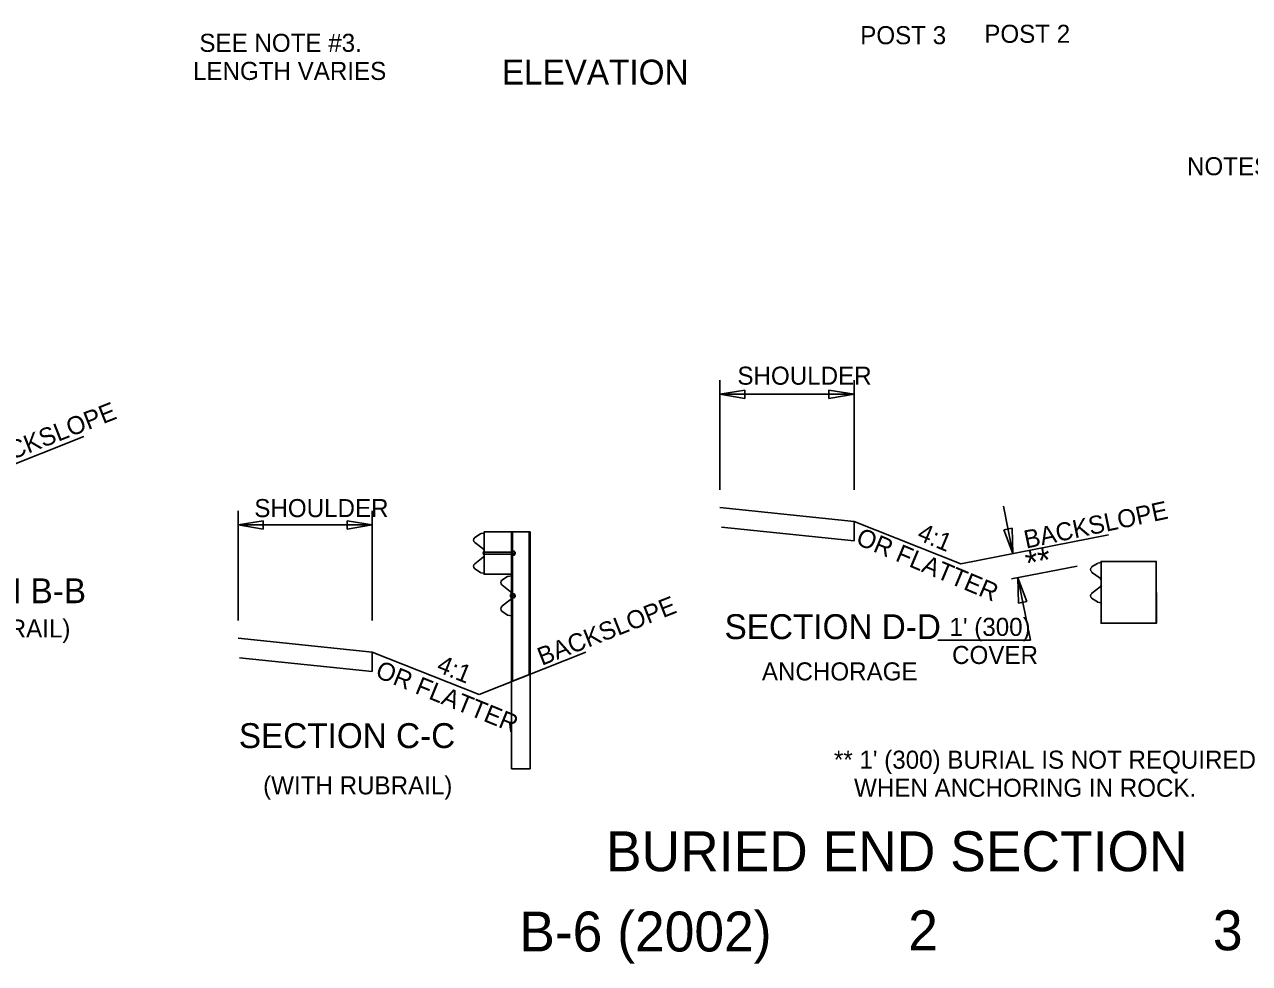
# Model space of a CAD drawing. Extents: x 1.1 to 16.8, y 0.2 to 10.3.
# Drawn here: x 5.31 to 11.41, y 0.56 to 5.24 of the extents above; entities that cross this region are included whole.
import ezdxf

# ---------------------------------------------------------------- set-up
doc = ezdxf.new("R2010")
doc.units = 0
for name, color, linetype in [('SD_P_Dimension Lines', 7, 'Continuous'), ('SD_P_Dimension Text', 7, 'Continuous'), ('SD_P_Frame', 7, 'Continuous'), ('SD_P_Prop Hidden Lines', 7, 'Continuous'), ('SD_P_Prop Object Lines', 7, 'Continuous'), ('SD_P_Shading', 7, 'Continuous'), ('SD_P_Subtitles', 7, 'Continuous'), ('SD_X_Exist Object Lines', 7, 'Continuous')]:
    doc.layers.add(name, color=color, linetype=linetype)

msp = doc.modelspace()

# ---------------------------------------------------------------- linework, layer by layer
at = {"layer": 'SD_P_Dimension Lines'}
for p, q in [((8.773, 2.924), (8.773, 3.47)), ((8.898, 3.421), (8.773, 3.4)), ((8.898, 3.379), (8.898, 3.421)), ((9.442, 3.4), (9.317, 3.421)), ((9.317, 3.421), (9.317, 3.379)), ((9.442, 2.924), (9.442, 3.47)), ((8.773, 3.4), (9.442, 3.4)), ((8.773, 3.4), (8.898, 3.379)), ((9.317, 3.379), (9.442, 3.4)), ((6.373, 2.273), (6.373, 2.819)), ((7.042, 2.273), (7.042, 2.819)), ((10.187, 2.842), (10.234, 2.606)), ((6.498, 2.77), (6.373, 2.749)), ((6.373, 2.749), (7.042, 2.749)), ((6.373, 2.749), (6.498, 2.728)), ((6.498, 2.728), (6.498, 2.77)), ((7.042, 2.749), (6.917, 2.77)), ((6.917, 2.77), (6.917, 2.728)), ((6.917, 2.728), (7.042, 2.749)), ((10.23, 2.733), (10.189, 2.725)), ((10.189, 2.725), (10.234, 2.606)), ((10.234, 2.606), (10.23, 2.733)), ((10.554, 2.544), (10.227, 2.48)), ((10.258, 2.486), (10.321, 2.174)), ((10.303, 2.368), (10.258, 2.486)), ((10.258, 2.486), (10.262, 2.359)), ((10.262, 2.359), (10.303, 2.368)), ((10.321, 2.174), (9.86, 2.174))]:
    msp.add_line(p, q, dxfattribs=at)
at = {"layer": 'SD_P_Prop Hidden Lines'}
for p, q in [((7.735, 2.503), (7.735, 2.714)), ((7.741, 2.614), (7.599, 2.614)), ((7.741, 2.603), (7.599, 2.603)), ((10.673, 2.356), (10.673, 2.567)), ((10.673, 2.567), (10.948, 2.567)), ((10.948, 2.567), (10.948, 2.259)), ((10.655, 2.557), (10.626, 2.54)), ((10.668, 2.483), (10.626, 2.514)), ((10.673, 2.561), (10.657, 2.559)), ((10.673, 2.472), (10.673, 2.46)), ((10.673, 2.452), (10.673, 2.46)), ((10.668, 2.441), (10.626, 2.408)), ((10.655, 2.365), (10.626, 2.384)), ((10.673, 2.361), (10.657, 2.364)), ((10.673, 2.259), (10.673, 2.356)), ((10.673, 2.259), (10.948, 2.259)), ((7.735, 1.968), (7.735, 1.533)), ((7.829, 2.005), (7.829, 1.533)), ((7.829, 1.533), (7.735, 1.533))]:
    msp.add_line(p, q, dxfattribs=at)
for centre, radius, start, end in [((10.6365, 2.527), 0.0156, 130.22904, 180.84667), ((10.6365, 2.5265), 0.0156, 179.15333, 229.77096), ((10.6582, 2.471), 0.0153, 0, 53.55342), ((10.6582, 2.4516), 0.0153, 306.44658, 0), ((10.6365, 2.3961), 0.0156, 130.22904, 180.84667), ((10.6365, 2.3957), 0.0156, 179.15333, 229.77096)]:
    msp.add_arc(centre, radius, start, end, dxfattribs=at)
at = {"layer": 'SD_P_Prop Object Lines'}
for p, q in [((5.605, 3.19), (5.073, 2.979)), ((8.773, 2.836), (9.442, 2.766)), ((9.442, 2.766), (9.442, 2.669)), ((9.442, 2.766), (9.974, 2.555)), ((7.581, 2.704), (7.552, 2.687)), ((7.599, 2.708), (7.583, 2.706)), ((7.599, 2.503), (7.599, 2.714)), ((7.741, 2.503), (7.741, 2.714)), ((8.781, 2.738), (9.442, 2.669)), ((10.71, 2.699), (9.974, 2.555)), ((7.594, 2.63), (7.552, 2.661)), ((7.594, 2.588), (7.552, 2.555)), ((7.599, 2.619), (7.599, 2.607)), ((7.599, 2.599), (7.599, 2.607)), ((7.581, 2.512), (7.552, 2.531)), ((7.599, 2.508), (7.583, 2.511)), ((7.715, 2.492), (7.688, 2.474)), ((7.729, 2.418), (7.688, 2.45)), ((7.735, 2.496), (7.717, 2.492)), ((7.735, 2.406), (7.735, 2.396)), ((7.735, 2.387), (7.735, 2.396)), ((7.729, 2.375), (7.688, 2.344)), ((7.715, 2.3), (7.688, 2.319)), ((7.735, 2.296), (7.717, 2.299)), ((6.373, 2.185), (7.042, 2.115)), ((6.381, 2.087), (7.042, 2.018)), ((7.042, 2.115), (7.042, 2.018)), ((7.042, 2.115), (7.574, 1.904)), ((8.106, 2.115), (7.574, 1.904))]:
    msp.add_line(p, q, dxfattribs=at)
for centre, radius, start, end in [((7.5625, 2.674), 0.0156, 130.22904, 180.84667), ((7.5842, 2.6987), 0.00612, 107.1812, 124.77903), ((7.5625, 2.6735), 0.0156, 179.15333, 229.77096), ((7.5842, 2.618), 0.0153, 0, 53.55342), ((7.5842, 2.5986), 0.0153, 306.44658, 0), ((7.5625, 2.5431), 0.0156, 130.22904, 180.84667), ((7.5625, 2.5427), 0.0156, 179.15333, 229.77096), ((7.5842, 2.5169), 0.00612, 235.22097, 252.8188), ((10.6582, 2.5517), 0.00612, 107.1812, 124.77903), ((7.6979, 2.4622), 0.0156, 130.22904, 180.84667), ((7.6979, 2.4617), 0.0156, 179.15333, 229.77096), ((7.7196, 2.4869), 0.00612, 107.1812, 124.77903), ((7.7196, 2.4062), 0.0153, 0, 53.55342), ((7.7196, 2.3868), 0.0153, 306.44658, 0), ((7.6979, 2.3313), 0.0156, 130.22904, 180.84667), ((7.6979, 2.3308), 0.0156, 179.15333, 229.77096), ((10.6582, 2.3699), 0.00612, 235.22097, 252.8188), ((7.7196, 2.3051), 0.00612, 235.22097, 252.8188)]:
    msp.add_arc(centre, radius, start, end, dxfattribs=at)
at = {"layer": 'SD_P_Shading'}
for p, q in [((7.829, 2.005), (7.735, 1.968)), ((7.735, 1.968), (7.735, 1.533)), ((7.829, 1.533), (7.829, 2.005)), ((7.735, 1.533), (7.829, 1.533))]:
    msp.add_line(p, q, dxfattribs=at)
for points in [[(7.829, 2.714), (7.599, 2.714), (7.599, 2.503), (7.735, 2.503), (7.735, 1.968), (7.829, 2.005)], [(10.673, 2.567), (10.948, 2.567), (10.948, 2.259), (10.673, 2.259)], [(10.9488, 2.2595), (10.948, 2.567), (10.673, 2.567), (10.673, 2.259)]]:
    msp.add_lwpolyline(points, close=True, dxfattribs=at)
at = {"layer": 'SD_X_Exist Object Lines'}
for p, q in [((7.735, 2.714), (7.599, 2.714)), ((7.829, 2.714), (7.735, 2.714)), ((7.741, 1.97), (7.741, 2.714)), ((7.823, 2.003), (7.823, 2.714)), ((7.829, 2.005), (7.829, 2.714)), ((7.595, 2.607), (7.599, 2.607)), ((7.595, 2.607), (7.599, 2.607)), ((7.741, 2.619), (7.751, 2.619)), ((7.741, 2.607), (7.751, 2.607)), ((7.751, 2.598), (7.741, 2.598)), ((7.751, 2.619), (7.751, 2.598)), ((7.751, 2.614), (7.754, 2.614)), ((7.754, 2.603), (7.751, 2.603)), ((7.754, 2.614), (7.754, 2.603)), ((7.741, 2.503), (7.599, 2.503)), ((7.735, 1.968), (7.735, 2.503)), ((7.73, 2.396), (7.735, 2.396)), ((7.73, 2.396), (7.735, 2.396)), ((7.741, 2.406), (7.751, 2.406)), ((7.741, 2.396), (7.751, 2.396)), ((7.751, 2.386), (7.741, 2.386)), ((7.751, 2.406), (7.751, 2.386)), ((7.754, 2.401), (7.751, 2.401)), ((7.754, 2.391), (7.751, 2.391)), ((7.754, 2.401), (7.754, 2.391))]:
    msp.add_line(p, q, dxfattribs=at)
for centre in [(7.6071, 2.6078), (7.6071, 2.6078), (7.7425, 2.396), (7.7425, 2.396)]:
    msp.add_arc(centre, 0.0127, 126.79658, 233.20342, dxfattribs=at)

# ---------------------------------------------------------------- texts
at = {"layer": 'SD_P_Dimension Text'}
for s, p in [('SEE NOTE #3.', (6.1803, 5.107)), ('POST 3', (9.473, 5.145)), ('POST 2', (10.091, 5.152)), ('LENGTH VARIES', (6.1484, 4.967)), ('NOTES:', (11.101, 4.492)), ('SHOULDER', (8.861, 3.448)), ('SHOULDER', (6.454, 2.788)), ('(WITH RUBRAIL)', (4.595, 2.188)), ("1' (300)", (9.9178, 2.196)), ('COVER', (9.9307, 2.056)), ('ANCHORAGE', (8.983, 1.974)), ("** 1' (300) BURIAL IS NOT REQUIRED", (9.342, 1.534)), ('(WITH RUBRAIL)', (6.498, 1.406)), ('   WHEN ANCHORING IN ROCK.', (9.342, 1.394))]:
    msp.add_text(s, height=0.09, dxfattribs=at).set_placement(p)
for s, height, rotation, p in [('BACKSLOPE', 0.08999, 21.49414, (5.0966, 3.0135)), ('BACKSLOPE', 0.08998, 11.95904, (10.2993, 2.6306)), ('OR FLATTER', 0.08999, 337.24265, (9.446, 2.6551)), ('4:1', 0.08999, 337.24265, (9.7511, 2.6778)), ('**', 0.11999, 10.83627, (10.31, 2.497)), ('BACKSLOPE', 0.08999, 21.50101, (7.8866, 2.0465)), ('4:1', 0.09, 337.87487, (7.3568, 2.0198)), ('OR FLATTER', 0.09, 337.87487, (7.0516, 1.9927))]:
    msp.add_text(s, height=height, rotation=rotation, dxfattribs=at).set_placement(p)
at = {"layer": 'SD_P_Frame'}
for s, height, p in [('BURIED END SECTION', 0.199002, (8.206, 1.023)), ('B-6 (2002)', 0.199, (7.774, 0.623)), ('2', 0.199, (9.712, 0.629)), ('3', 0.199, (11.23, 0.629))]:
    msp.add_text(s, height=height, dxfattribs=at).set_placement(p)
at = {"layer": 'SD_P_Subtitles'}
for s, height, p in [('ELEVATION', 0.124, (7.687, 4.944)), ('SECTION B-B', 0.124002, (4.556, 2.359)), ('SECTION D-D', 0.124002, (8.797, 2.18)), ('SECTION C-C', 0.124002, (6.377, 1.637))]:
    msp.add_text(s, height=height, dxfattribs=at).set_placement(p)

doc.saveas('drawing.dxf')
